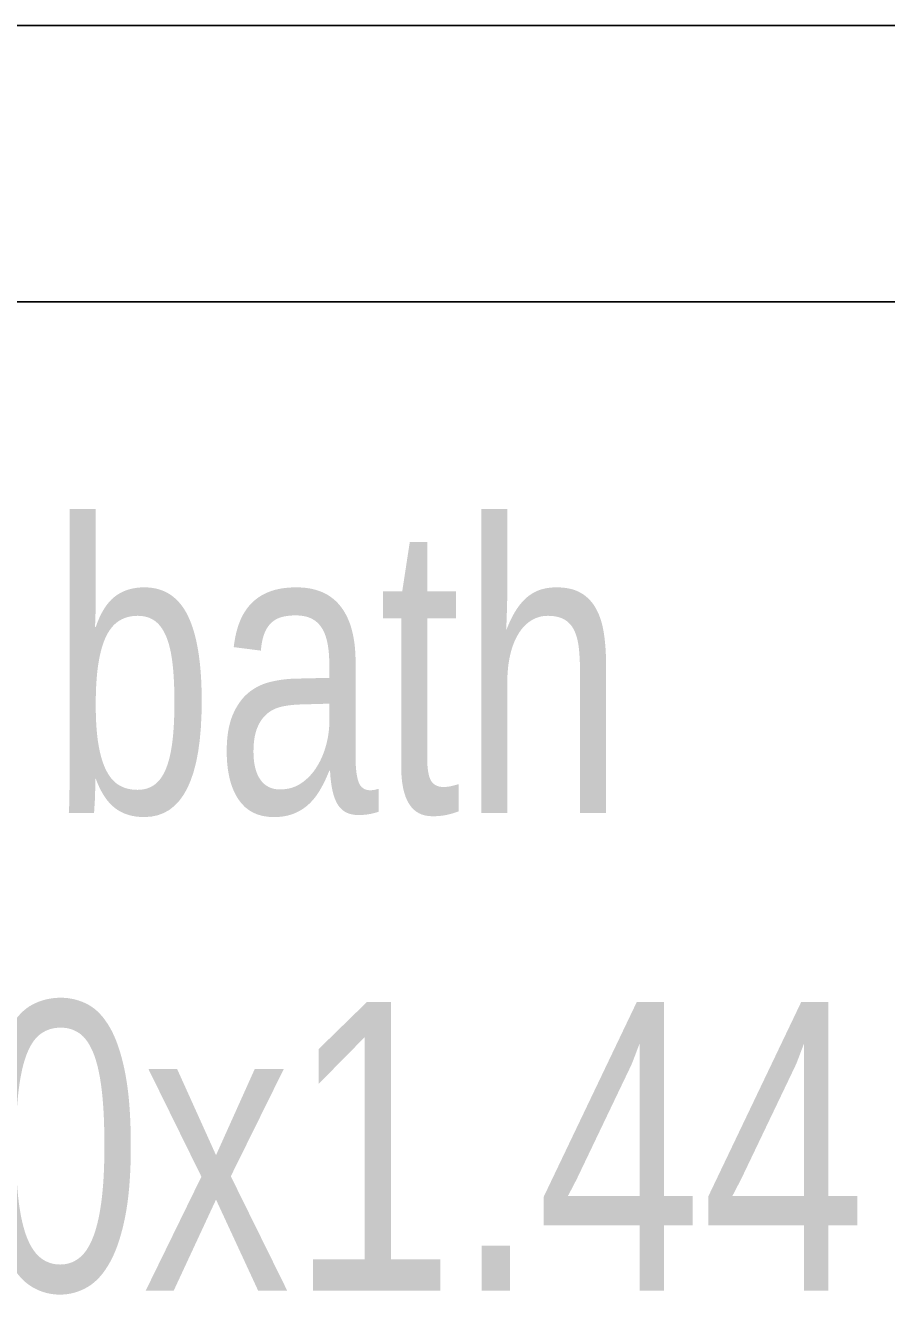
# Model space of a CAD drawing. Header units: metres. Extents: x 191982 to 427160, y -8904 to 80370.
# Drawn here: x 386944 to 387661, y 41066 to 42122 of the extents above; entities that cross this region are included whole.
import ezdxf

# ---------------------------------------------------------------- set-up
doc = ezdxf.new("R2010")
doc.units = ezdxf.units.M
doc.header["$LTSCALE"] = 700
doc.header["$MEASUREMENT"] = 0
doc.layers.add('MAIN GATE', color=7, linetype='Continuous', lineweight=9)
doc.layers.add('NEW PLANS', color=7, linetype='Continuous', lineweight=9)
doc.styles.get("Standard").update_dxf_attribs({"font": 'swisscl.ttf'})

msp = doc.modelspace()

# ---------------------------------------------------------------- linework, layer by layer
at = {"layer": 'MAIN GATE'}
for p, q in [((386677.772, 42121.692), (388557.772, 42121.692)), ((386677.772, 41891.692), (388557.772, 41891.692))]:
    msp.add_line(p, q, dxfattribs=at)
at = {"layer": 'NEW PLANS'}
for p, q in [((386227.772, 42121.692), (388557.772, 42121.692)), ((386227.772, 42121.692), (388557.772, 42121.692)), ((388557.772, 42121.692), (386450.583, 42121.692)), ((388557.772, 42121.692), (386450.583, 42121.692)), ((388557.772, 42121.692), (386450.583, 42121.692)), ((388557.772, 42121.692), (386450.583, 42121.692)), ((388557.772, 42121.692), (386450.583, 42121.692)), ((388557.772, 42121.692), (386450.583, 42121.692)), ((388557.772, 42121.692), (386450.583, 42121.692)), ((388557.772, 42121.692), (386450.583, 42121.692)), ((386457.772, 42121.692), (388557.772, 42121.692)), ((386457.772, 42121.692), (388557.772, 42121.692)), ((388557.772, 42121.692), (386652.095, 42121.692)), ((388557.772, 42121.692), (386652.095, 42121.692)), ((388557.772, 41891.692), (386450.583, 41891.692)), ((388557.772, 41891.692), (386450.583, 41891.692)), ((388557.772, 41891.692), (386450.583, 41891.692)), ((388557.772, 41891.692), (386450.583, 41891.692)), ((388557.772, 41891.692), (386450.583, 41891.692)), ((388557.772, 41891.692), (386450.583, 41891.692)), ((388557.772, 41891.692), (386450.583, 41891.692)), ((388557.772, 41891.692), (386450.583, 41891.692)), ((386457.772, 41891.692), (388557.772, 41891.692)), ((386457.772, 41891.692), (388557.772, 41891.692)), ((388557.772, 41891.692), (386652.095, 41891.692)), ((388557.772, 41891.692), (386652.095, 41891.692))]:
    msp.add_line(p, q, dxfattribs=at)

# ---------------------------------------------------------------- texts
for s, p in [('bath', (386964.719, 41466.465)), ('2.10x1.44', (386562.948, 41069.187))]:
    msp.add_text(s, height=240, dxfattribs=at).set_placement(p)

doc.saveas('drawing.dxf')
